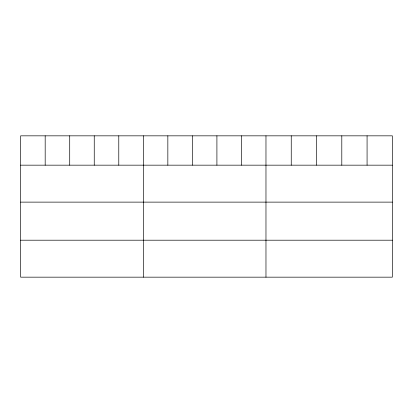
<?xml version="1.0" encoding="UTF-8"?>
<svg xmlns="http://www.w3.org/2000/svg" width="413" height="413" viewBox="0 0 413 413"><rect width="100%" height="100%" fill="white"/><g stroke="black" fill="none" stroke-linecap="round" stroke-linejoin="round"><path stroke-width="0.62" d="M392.35 165.164L392.35 277.164L20.65 277.164L20.65 135.836L392.35 135.836L392.35 165.164L20.65 165.164M20.65 202.122L392.35 202.122M20.65 240.201L392.35 240.201M367.074 135.836L367.074 165.164M341.799 135.836L341.799 165.164M316.523 135.836L316.523 165.164M291.248 135.836L291.248 165.164M265.972 135.836L265.972 277.164M241.44 135.836L241.44 165.164M216.908 135.836L216.908 165.164M192.375 135.836L192.375 165.164M167.843 135.836L167.843 165.164M143.311 135.836L143.311 277.164M118.779 135.836L118.779 165.164M94.247 135.836L94.247 165.164M69.714 135.836L69.714 165.164M45.182 135.836L45.182 165.164"/></g></svg>
